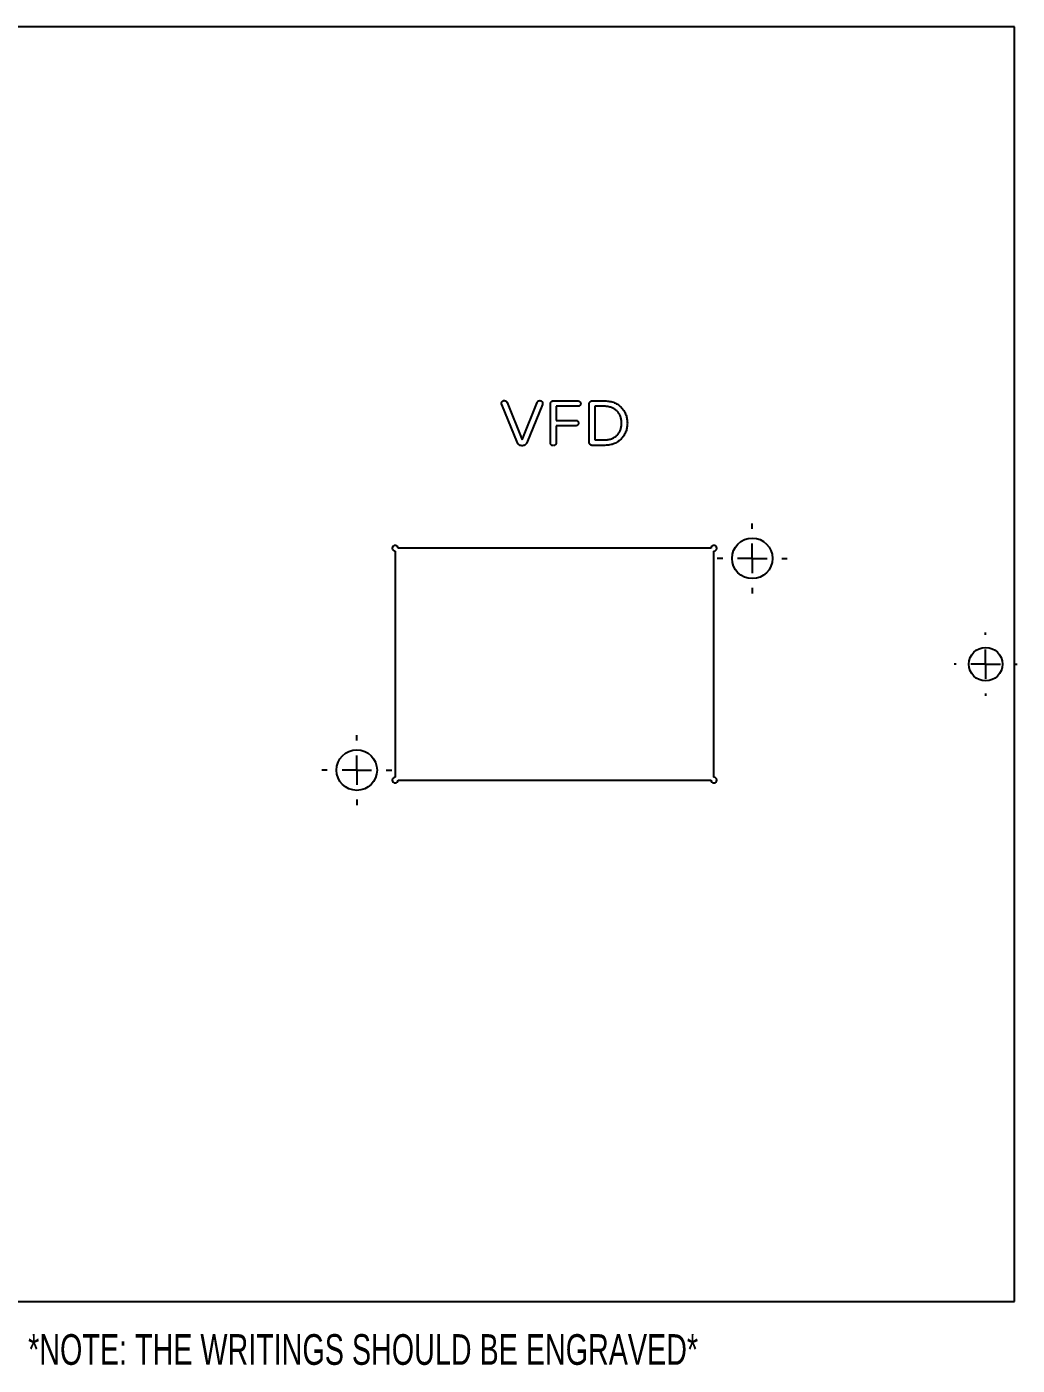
# Model space of a CAD drawing. Header units: millimetres. Extents: x -509 to 2345, y 148 to 1305.
# Drawn here: x 1491 to 2345, y 148 to 1303 of the extents above; entities that cross this region are included whole.
import ezdxf

# ---------------------------------------------------------------- set-up
doc = ezdxf.new("R2010")
doc.units = ezdxf.units.MM
doc.header["$LTSCALE"] = 5
doc.linetypes.add('SLD-Continue', pattern=[0])
doc.styles.add('SLDTEXTSTYLE0', font='TXT', dxfattribs={"width": 0.7})

# ---------------------------------------------------------------- blocks, each defined once
blk = doc.blocks.new('SW_CENTERMARKSYMBOL_1')
at = {"color": 0, "linetype": 'SLD-Continue', "lineweight": 25}
for p, q in [((0, 25.4), (0, 30.2)), ((0, 0), (0, 12.7)), ((-25.4, 0), (-30.2, 0)), ((0, 0), (-12.7, 0)), ((0, 0), (0, -12.7)), ((0, 0), (12.7, 0)), ((25.4, 0), (30.2, 0)), ((0, -25.4), (0, -30.2))]:
    blk.add_line(p, q, dxfattribs=at)
blk = doc.blocks.new('SW_CENTERMARKSYMBOL_2')
at = {"color": 0, "linetype": 'SLD-Continue', "lineweight": 25}
for p, q in [((0, 25.4), (0, 30.2)), ((0, 0), (0, 12.7)), ((-25.4, 0), (-30.2, 0)), ((0, 0), (-12.7, 0)), ((0, 0), (0, -12.7)), ((0, 0), (12.7, 0)), ((25.4, 0), (30.2, 0)), ((0, -25.4), (0, -30.2))]:
    blk.add_line(p, q, dxfattribs=at)
blk = doc.blocks.new('SW_CENTERMARKSYMBOL_7')
at = {"color": 0, "linetype": 'SLD-Continue', "lineweight": 25}
for p, q in [((0, 25.4), (0, 27.2)), ((0, 0), (0, 12.7)), ((-25.4, 0), (-27.2, 0)), ((0, 0), (-12.7, 0)), ((0, 0), (0, -12.7)), ((0, 0), (12.7, 0)), ((25.4, 0), (27.2, 0)), ((0, -25.4), (0, -27.2))]:
    blk.add_line(p, q, dxfattribs=at)

msp = doc.modelspace()

# ---------------------------------------------------------------- linework, layer by layer
at = {"color": 7, "linetype": 'SLD-Continue', "lineweight": 25, "true_color": 0xffffff}
for p, q in [((2342.8, 1303.2), (-507.2, 1303.2)), ((2342.8, 203.2), (2342.8, 1303.2)), ((1913.9, 944.3), (1900.3, 977.1)), ((1905, 978.9), (1917.9, 946.7)), ((1917.9, 946.7), (1930.8, 978.9)), ((1935.5, 977.1), (1921.9, 944.3)), ((1942.3, 944.2), (1942.3, 977.8)), ((1944.8, 980.3), (1966.1, 980.3)), ((1947.3, 975.7), (1947.3, 963.5)), ((1966.1, 975.7), (1947.3, 975.7)), ((1975.8, 944.5), (1975.8, 977.8)), ((1978.3, 980.3), (1989.3, 980.3)), ((1988.7, 975.7), (1980.8, 975.7)), ((1980.8, 975.7), (1980.8, 946.7)), ((1947.3, 963.5), (1964.2, 963.5)), ((1947.3, 958.9), (1947.3, 944.2)), ((1964.2, 958.9), (1947.3, 958.9)), ((1918.5, 941.7), (1917.3, 941.7)), ((1989.3, 942), (1978.3, 942)), ((1980.8, 946.7), (1988.7, 946.7)), ((1808.4, 850.7), (1808.4, 655.7)), ((2080.9, 853.2), (1810.9, 853.2)), ((2083.4, 655.7), (2083.4, 850.7)), ((1810.9, 653.2), (2080.9, 653.2)), ((-507.2, 203.2), (2342.8, 203.2))]:
    msp.add_line(p, q, dxfattribs=at)
for centre, radius in [((2116.5, 844.5), 17.5), ((2317.8, 753.2), 14.5), ((1775.3, 661.8), 17.5)]:
    msp.add_circle(centre, radius, dxfattribs=at)
for centre, start, end in [((1808.4, 853.2), 0, 270), ((2083.4, 853.2), 270, 180), ((1808.4, 653.2), 90, 0), ((2083.4, 653.2), 180, 90)]:
    msp.add_arc(centre, 2.5, start, end, dxfattribs=at)
for points, knots in [([(1900.3, 977.1), (1900.3, 977.2), (1900.3, 977.4), (1900.2, 977.7), (1900.2, 978), (1900.2, 978.4), (1900.2, 978.8), (1900.3, 979.2), (1900.5, 979.5), (1900.8, 979.9), (1901.2, 980.2), (1901.6, 980.4), (1902, 980.6), (1902.3, 980.6), (1902.5, 980.6)], [0, 0, 0, 0, 0.047312, 0.106648, 0.17513, 0.254942, 0.34013, 0.427401, 0.516692, 0.613796, 0.711538, 0.806192, 0.901413, 1, 1, 1, 1]), ([(1902.5, 980.6), (1902.6, 980.6), (1902.9, 980.6), (1903.3, 980.5), (1903.7, 980.4), (1904, 980.2), (1904.3, 979.9), (1904.6, 979.6), (1904.8, 979.3), (1904.9, 979), (1905, 978.9)], [0, 0, 0, 0, 0.134463, 0.258938, 0.380946, 0.497842, 0.615676, 0.734893, 0.863535, 1, 1, 1, 1]), ([(1930.8, 978.9), (1930.9, 979.2), (1931.1, 979.6), (1931.6, 980.2), (1932.2, 980.5), (1932.9, 980.6), (1933.5, 980.6), (1934.1, 980.5), (1934.6, 980.2), (1935, 979.9), (1935.3, 979.5), (1935.5, 979.2), (1935.6, 978.8), (1935.6, 978.4), (1935.6, 978), (1935.6, 977.7), (1935.5, 977.4), (1935.5, 977.2), (1935.5, 977.1)], [0, 0, 0, 0, 0.1049695, 0.1949677, 0.2753111, 0.3581385, 0.4391985, 0.5109528, 0.5757678, 0.6359804, 0.6935692, 0.7465241, 0.7982815, 0.8488035, 0.896137, 0.9367509, 0.9719408, 1, 1, 1, 1]), ([(1942.3, 977.8), (1942.3, 978), (1942.3, 978.3), (1942.5, 978.8), (1942.7, 979.2), (1943, 979.6), (1943.4, 979.9), (1943.8, 980.2), (1944.3, 980.3), (1944.6, 980.3), (1944.8, 980.3)], [0, 0, 0, 0, 0.127847, 0.251886, 0.372979, 0.499494, 0.627022, 0.750054, 0.872153, 1, 1, 1, 1]), ([(1966.1, 980.3), (1966.3, 980.3), (1966.6, 980.3), (1967, 980.2), (1967.4, 980), (1967.8, 979.6), (1968.1, 979.3), (1968.3, 978.9), (1968.4, 978.4), (1968.5, 978.1), (1968.5, 978)], [0, 0, 0, 0, 0.12852, 0.251403, 0.374583, 0.500307, 0.626031, 0.74921, 0.87148, 1, 1, 1, 1]), ([(1968.5, 978), (1968.5, 977.8), (1968.4, 977.5), (1968.3, 977.1), (1968.1, 976.7), (1967.8, 976.3), (1967.4, 976), (1967, 975.8), (1966.6, 975.7), (1966.3, 975.7), (1966.1, 975.7)], [0, 0, 0, 0, 0.127904, 0.251636, 0.372487, 0.498072, 0.622555, 0.746212, 0.869943, 1, 1, 1, 1]), ([(1975.8, 977.8), (1975.8, 978), (1975.9, 978.3), (1976, 978.8), (1976.2, 979.2), (1976.5, 979.6), (1976.9, 979.9), (1977.3, 980.2), (1977.8, 980.3), (1978.1, 980.3), (1978.3, 980.3)], [0, 0, 0, 0, 0.127847, 0.251886, 0.372979, 0.499494, 0.627022, 0.750054, 0.872153, 1, 1, 1, 1]), ([(1999.7, 971.7), (1999.4, 972), (1998.6, 972.6), (1997.5, 973.4), (1996.2, 974.1), (1994.9, 974.7), (1993.5, 975.1), (1992, 975.4), (1990.4, 975.6), (1989.3, 975.7), (1988.7, 975.7)], [0, 0, 0, 0, 0.119295, 0.238218, 0.35714, 0.47798, 0.601414, 0.728625, 0.861427, 1, 1, 1, 1]), ([(1989.3, 980.3), (1990.1, 980.3), (1991.5, 980.3), (1993.7, 980), (1995.7, 979.5), (1997.6, 978.8), (1999.4, 978), (2001, 976.9), (2002.6, 975.6), (2003.5, 974.7), (2003.9, 974.2)], [0, 0, 0, 0, 0.13658, 0.267411, 0.392847, 0.515572, 0.63567, 0.75556, 0.876377, 1, 1, 1, 1]), ([(1999.7, 950.7), (2000, 951), (2000.7, 951.7), (2001.5, 952.8), (2002.2, 954), (2002.8, 955.3), (2003.2, 956.7), (2003.5, 958.1), (2003.7, 959.6), (2003.8, 961.2), (2003.7, 962.7), (2003.5, 964.2), (2003.2, 965.7), (2002.8, 967), (2002.2, 968.3), (2001.5, 969.5), (2000.7, 970.6), (2000, 971.3), (1999.7, 971.7)], [0, 0, 0, 0, 0.061037, 0.121233, 0.180983, 0.241578, 0.302746, 0.366098, 0.431554, 0.499981, 0.568407, 0.634204, 0.697221, 0.758715, 0.818997, 0.879043, 0.938963, 1, 1, 1, 1]), ([(2003.9, 974.2), (2004.3, 973.7), (2005.1, 972.8), (2006.1, 971.3), (2006.9, 969.7), (2007.6, 968.1), (2008.1, 966.4), (2008.4, 964.6), (2008.7, 962.9), (2008.7, 961.7), (2008.7, 961.2)], [0, 0, 0, 0, 0.126692, 0.251699, 0.377314, 0.504108, 0.63056, 0.755029, 0.877687, 1, 1, 1, 1]), ([(1964.2, 963.5), (1964.3, 963.5), (1964.7, 963.5), (1965.1, 963.4), (1965.5, 963.2), (1965.9, 962.9), (1966.2, 962.5), (1966.4, 962.1), (1966.5, 961.6), (1966.5, 961.3), (1966.6, 961.2)], [0, 0, 0, 0, 0.128441, 0.251249, 0.374353, 0.5, 0.625647, 0.748751, 0.871559, 1, 1, 1, 1]), ([(1966.6, 961.2), (1966.5, 961), (1966.5, 960.7), (1966.4, 960.3), (1966.2, 959.9), (1965.9, 959.5), (1965.5, 959.2), (1965.1, 959), (1964.7, 958.9), (1964.3, 958.9), (1964.2, 958.9)], [0, 0, 0, 0, 0.127825, 0.2521, 0.372876, 0.498383, 0.622789, 0.746369, 0.870024, 1, 1, 1, 1]), ([(2008.7, 961.2), (2008.7, 960.6), (2008.7, 959.4), (2008.4, 957.7), (2008.1, 956), (2007.6, 954.3), (2006.9, 952.6), (2006.1, 951), (2005.1, 949.5), (2004.3, 948.6), (2003.9, 948.2)], [0, 0, 0, 0, 0.121765, 0.244433, 0.368914, 0.495378, 0.622183, 0.74781, 0.873297, 1, 1, 1, 1]), ([(1988.7, 946.7), (1989.3, 946.7), (1990.4, 946.7), (1992, 946.9), (1993.5, 947.2), (1994.9, 947.7), (1996.2, 948.2), (1997.5, 948.9), (1998.7, 949.7), (1999.4, 950.4), (1999.7, 950.7)], [0, 0, 0, 0, 0.138626, 0.271478, 0.398737, 0.522218, 0.643103, 0.762071, 0.88066, 1, 1, 1, 1]), ([(2003.9, 948.2), (2003.5, 947.7), (2002.6, 946.7), (2001, 945.4), (1999.4, 944.4), (1997.6, 943.5), (1995.7, 942.8), (1993.7, 942.4), (1991.5, 942.1), (1990.1, 942), (1989.3, 942)], [0, 0, 0, 0, 0.123308, 0.244462, 0.364382, 0.484298, 0.607054, 0.732521, 0.863385, 1, 1, 1, 1]), ([(1917.3, 941.7), (1917.1, 941.7), (1916.7, 941.8), (1916.2, 941.9), (1915.7, 942.1), (1915.3, 942.4), (1914.9, 942.7), (1914.5, 943.2), (1914.2, 943.7), (1914, 944.1), (1913.9, 944.3)], [0, 0, 0, 0, 0.122066, 0.23805, 0.352738, 0.467766, 0.587955, 0.715606, 0.851651, 1, 1, 1, 1]), ([(1921.9, 944.3), (1921.8, 944.1), (1921.6, 943.7), (1921.3, 943.2), (1920.9, 942.7), (1920.5, 942.4), (1920, 942.1), (1919.6, 941.9), (1919, 941.8), (1918.7, 941.7), (1918.5, 941.7)], [0, 0, 0, 0, 0.148128, 0.283971, 0.411431, 0.531441, 0.647787, 0.762305, 0.878116, 1, 1, 1, 1]), ([(1944.8, 941.7), (1944.6, 941.7), (1944.3, 941.8), (1943.8, 941.9), (1943.4, 942.1), (1943, 942.4), (1942.7, 942.8), (1942.5, 943.2), (1942.3, 943.7), (1942.3, 944), (1942.3, 944.2)], [0, 0, 0, 0, 0.129115, 0.252426, 0.37472, 0.5009, 0.62708, 0.747574, 0.870885, 1, 1, 1, 1]), ([(1947.3, 944.2), (1947.3, 944), (1947.3, 943.7), (1947.1, 943.2), (1946.9, 942.8), (1946.6, 942.4), (1946.2, 942.1), (1945.7, 941.9), (1945.3, 941.8), (1944.9, 941.7), (1944.8, 941.7)], [0, 0, 0, 0, 0.1282, 0.250636, 0.371249, 0.499128, 0.625992, 0.747419, 0.8718, 1, 1, 1, 1]), ([(1978.3, 942), (1978.1, 942), (1977.8, 942), (1977.3, 942.2), (1976.9, 942.4), (1976.5, 942.7), (1976.2, 943.1), (1976, 943.5), (1975.9, 944), (1975.8, 944.3), (1975.8, 944.5)], [0, 0, 0, 0, 0.129115, 0.252426, 0.37472, 0.5009, 0.62708, 0.747574, 0.870885, 1, 1, 1, 1])]:
    msp.add_open_spline(points, degree=3, knots=knots, dxfattribs=at)

# ---------------------------------------------------------------- block references
for name, p in [('SW_CENTERMARKSYMBOL_2', (2116.5, 844.5)), ('SW_CENTERMARKSYMBOL_7', (2317.8, 753.2)), ('SW_CENTERMARKSYMBOL_1', (1775.3, 661.8))]:
    msp.add_blockref(name, p, dxfattribs=at)

# ---------------------------------------------------------------- texts
at = {"color": 7, "linetype": 'SLD-Continue', "lineweight": 18, "true_color": 0xffffff, "insert": (1491.8, 175.1), "char_height": 26.458, "attachment_point": 1, "style": 'SLDTEXTSTYLE0'}
msp.add_mtext('*NOTE: THE WRITINGS SHOULD BE ENGRAVED*', dxfattribs=at)

doc.saveas('drawing.dxf')
